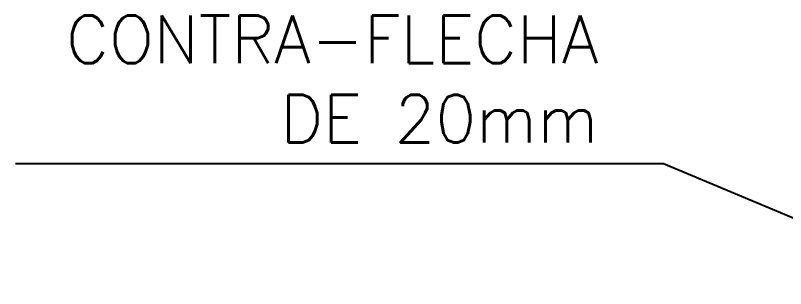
# Model space of a CAD drawing. Header units: inches. Extents: x 0 to 5940, y 0 to 4205.
# Drawn here: x 3002.2 to 3180.2, y 2590.4 to 2653.6 of the extents above; entities that cross this region are included whole.
import ezdxf

# ---------------------------------------------------------------- set-up
doc = ezdxf.new("R2010")
doc.units = ezdxf.units.IN
doc.header["$LTSCALE"] = 50
doc.header["$MEASUREMENT"] = 0
doc.layers.add('CONTRA-FLECHA', color=210, linetype='Continuous')
doc.styles.add('ROMANS', font='romans.shx')
doc.dimstyles.new('NOTA', dxfattribs={"dimscale": 5, "dimtxt": 2, "dimasz": 2, "dimexe": 1.5, "dimexo": 2, "dimgap": 1, "dimtad": 1, "dimdec": 1, "dimzin": 12, "dimdsep": 46, "dimtxsty": 'ROMANS', "dimcen": 0.09, "dimclrd": 8, "dimclre": 8, "dimclrt": 3, "dimadec": 0, "dimazin": 0, "dimtfac": 1, "dimtdec": 1, "dimtofl": 0, "dimtmove": 0, "dimatfit": 3, "dimfxl": 1, "dimtolj": 1, "dimtzin": 12, "dimarcsym": 0})

msp = doc.modelspace()

# ---------------------------------------------------------------- texts
at = {"layer": 'CONTRA-FLECHA', "insert": (3136.994, 2638.905), "char_height": 11, "attachment_point": 6, "style": 'ROMANS'}
msp.add_mtext('{\\Fromans.shx;CONTRA-FLECHA\\PDE 20mm}', dxfattribs=at)

# ---------------------------------------------------------------- leaders
at = {"layer": 'CONTRA-FLECHA', "color": 8, "annotation_type": 0, "has_hookline": 1, "hookline_direction": 1, "text_width": 134.75}
msp.add_leader([(3220.766, 2590.445), (3151.994, 2619.239), (3141.994, 2619.239)], dimstyle='NOTA', dxfattribs=at)

doc.saveas('drawing.dxf')
